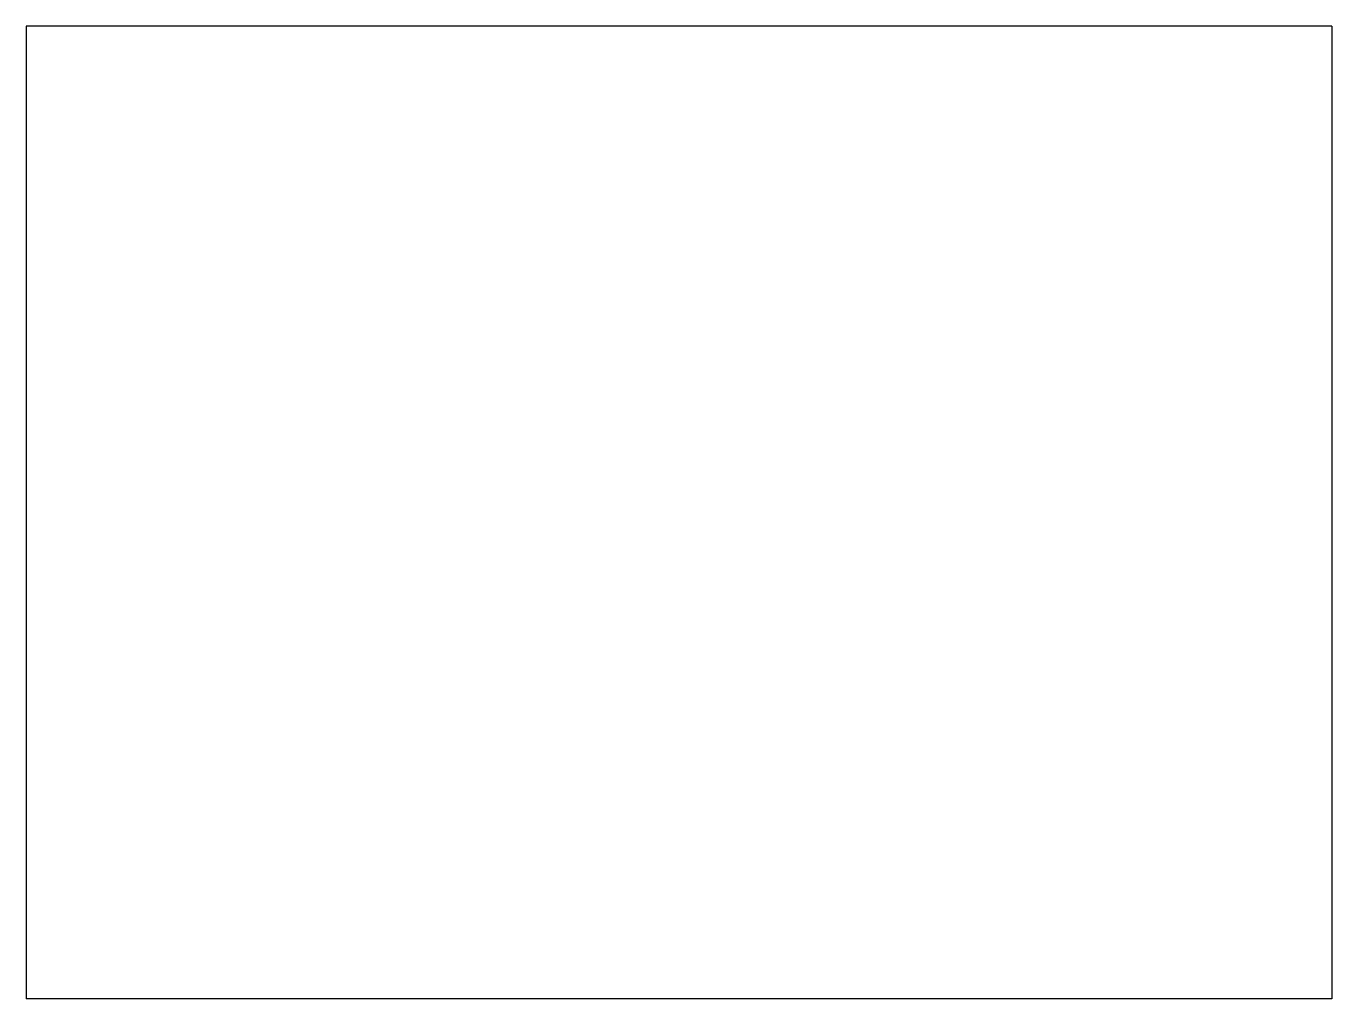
# Model space of a CAD drawing. Header units: millimetres. Extents: x 0 to 53.7, y 0 to 40.
import ezdxf

# ---------------------------------------------------------------- set-up
doc = ezdxf.new("R2010")
doc.units = ezdxf.units.MM

msp = doc.modelspace()

# ---------------------------------------------------------------- linework, layer by layer
for p, q in [((53.7, 40, 3.175), (0, 40, 3.175)), ((0, 40, 3.175), (0, 0, 3.175)), ((53.7, 40, 3.175), (53.7, 0, 3.175)), ((53.7, 0, 3.175), (0, 0, 3.175))]:
    msp.add_line(p, q)

doc.saveas('drawing.dxf')
